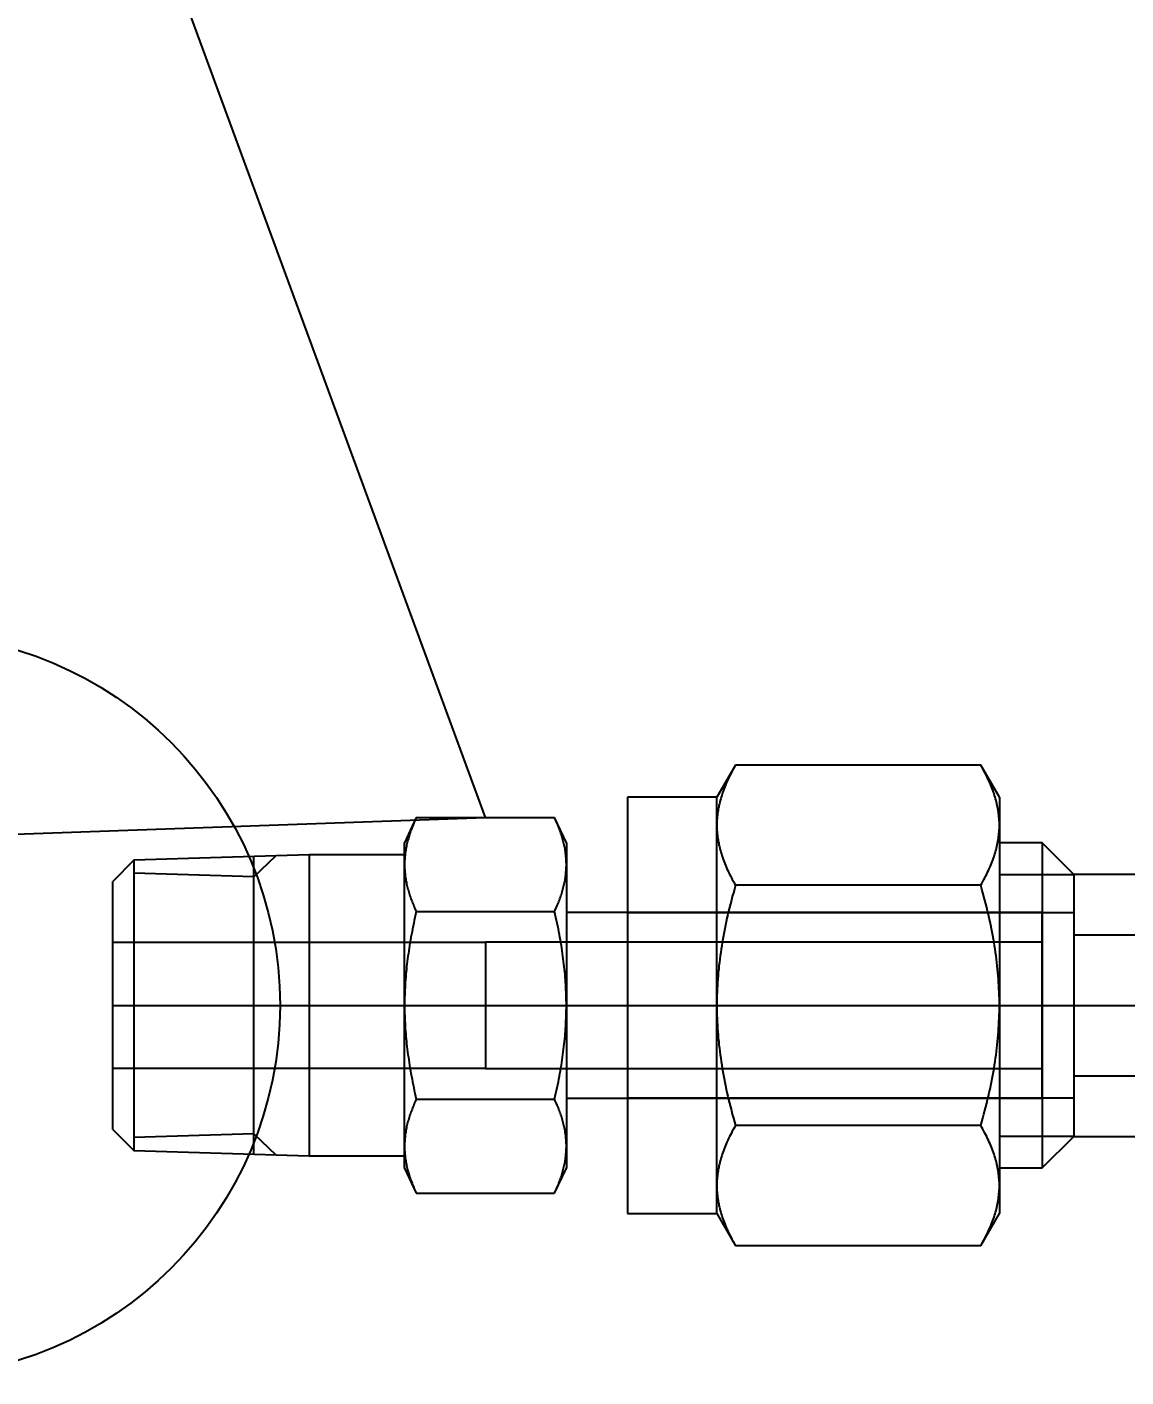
# Model space of a CAD drawing. Header units: inches. Extents: x 5.3 to 31.2, y 3.7 to 34.9.
# Drawn here: x 18.693 to 20.172, y 11.913 to 13.729 of the extents above; entities that cross this region are included whole.
import ezdxf
from ezdxf import colors
from ezdxf.entities.mleader import LeaderData, LeaderLine
from ezdxf.math import Vec2, Vec3

# ---------------------------------------------------------------- set-up
doc = ezdxf.new("R2010")
doc.units = ezdxf.units.IN
doc.header["$MEASUREMENT"] = 0
doc.linetypes.add('CENTER2', pattern=[28.575, 19.05, -3.175, 3.175, -3.175])
doc.linetypes.add('HIDDEN2', pattern=[4.7625, 3.175, -1.5875])
for name, color, linetype in [('NOTES', 1, 'Continuous'), ('Solenoids', 50, 'Continuous'), ('TRDETAIL2', 7, 'Continuous'), ('TRDETAIL3', 7, 'Continuous'), ('TRMODEL1', 7, 'Continuous'), ('TRMODEL3', 7, 'Continuous')]:
    doc.layers.add(name, color=color, linetype=linetype)

# ---------------------------------------------------------------- blocks, each defined once
blk = doc.blocks.new('SS-400-4')
at = {"layer": 'TRDETAIL2', "color": 6, "linetype": 'HIDDEN2'}
for p, q in [((-2.6891, 1.1494), (-2.0891, 1.1494)), ((-2.0891, 1.1494), (-2.0891, 0.8994)), ((-2.0891, 1.1194), (-1.7241, 1.1194)), ((-1.7241, 0.9294), (-2.0891, 0.9294)), ((-2.0891, 0.8994), (-2.6891, 0.8994))]:
    blk.add_line(p, q, dxfattribs=at)
at = {"layer": 'TRDETAIL3', "color": 4, "linetype": 'CENTER2'}
blk.add_line((-2.6891, 1.0244), (-0.5691, 1.0244), dxfattribs=at)
at = {"layer": 'TRMODEL1', "color": 7, "linetype": 'Continuous'}
for p, q in [((-2.5441, 1.3477), (-2.5691, 1.3044)), ((-2.5455, 1.3452), (-2.5469, 1.3427)), ((-2.5441, 1.3477), (-2.5455, 1.3452)), ((-2.2141, 1.3477), (-2.5441, 1.3477)), ((-2.2126, 1.3452), (-2.2141, 1.3477)), ((-2.1891, 1.3044), (-2.2141, 1.3477)), ((-2.2112, 1.3427), (-2.2126, 1.3452)), ((-2.5544, 1.3279), (-2.5555, 1.3255)), ((-2.5533, 1.3303), (-2.5544, 1.3279)), ((-2.5521, 1.3328), (-2.5533, 1.3303)), ((-2.5509, 1.3352), (-2.5521, 1.3328)), ((-2.5496, 1.3377), (-2.5509, 1.3352)), ((-2.5483, 1.3401), (-2.5496, 1.3377)), ((-2.5469, 1.3427), (-2.5483, 1.3401)), ((-2.2098, 1.3401), (-2.2112, 1.3427)), ((-2.2085, 1.3377), (-2.2098, 1.3401)), ((-2.2073, 1.3352), (-2.2085, 1.3377)), ((-2.2061, 1.3328), (-2.2073, 1.3352)), ((-2.2049, 1.3303), (-2.2061, 1.3328)), ((-2.2038, 1.3279), (-2.2049, 1.3303)), ((-2.2027, 1.3255), (-2.2038, 1.3279)), ((-2.5618, 1.3093), (-2.5626, 1.307)), ((-2.561, 1.3115), (-2.5618, 1.3093)), ((-2.5602, 1.3138), (-2.561, 1.3115)), ((-2.5594, 1.3162), (-2.5602, 1.3138)), ((-2.5584, 1.3185), (-2.5594, 1.3162)), ((-2.5575, 1.3208), (-2.5584, 1.3185)), ((-2.5565, 1.3232), (-2.5575, 1.3208)), ((-2.5555, 1.3255), (-2.5565, 1.3232)), ((-2.2016, 1.3232), (-2.2027, 1.3255)), ((-2.2006, 1.3208), (-2.2016, 1.3232)), ((-2.1997, 1.3185), (-2.2006, 1.3208)), ((-2.1988, 1.3162), (-2.1997, 1.3185)), ((-2.1979, 1.3138), (-2.1988, 1.3162)), ((-2.1971, 1.3115), (-2.1979, 1.3138)), ((-2.1963, 1.3093), (-2.1971, 1.3115)), ((-2.1956, 1.307), (-2.1963, 1.3093)), ((-2.6891, 1.3044), (-2.6891, 0.7444)), ((-2.5691, 1.3044), (-2.6891, 1.3044)), ((-2.5691, 1.2669), (-2.5691, 1.3044)), ((-2.5666, 1.2913), (-2.5671, 1.2891)), ((-2.5662, 1.2935), (-2.5666, 1.2913)), ((-2.5657, 1.2957), (-2.5662, 1.2935)), ((-2.5651, 1.298), (-2.5657, 1.2957)), ((-2.5646, 1.3002), (-2.5651, 1.298)), ((-2.5639, 1.3025), (-2.5646, 1.3002)), ((-2.5633, 1.3047), (-2.5639, 1.3025)), ((-2.5626, 1.307), (-2.5633, 1.3047)), ((-2.1949, 1.3047), (-2.1956, 1.307)), ((-2.1942, 1.3025), (-2.1949, 1.3047)), ((-2.1936, 1.3002), (-2.1942, 1.3025)), ((-2.193, 1.298), (-2.1936, 1.3002)), ((-2.1925, 1.2957), (-2.193, 1.298)), ((-2.192, 1.2935), (-2.1925, 1.2957)), ((-2.1915, 1.2913), (-2.192, 1.2935)), ((-2.1911, 1.2891), (-2.1915, 1.2913)), ((-2.1891, 1.3044), (-2.1891, 1.2669)), ((-2.5689, 1.2736), (-2.569, 1.2714)), ((-2.5687, 1.2758), (-2.5689, 1.2736)), ((-2.5686, 1.278), (-2.5687, 1.2758)), ((-2.5683, 1.2802), (-2.5686, 1.278)), ((-2.5681, 1.2824), (-2.5683, 1.2802)), ((-2.5678, 1.2846), (-2.5681, 1.2824)), ((-2.5674, 1.2868), (-2.5678, 1.2846)), ((-2.5671, 1.2891), (-2.5674, 1.2868)), ((-2.1907, 1.2868), (-2.1911, 1.2891)), ((-2.1904, 1.2846), (-2.1907, 1.2868)), ((-2.1901, 1.2824), (-2.1904, 1.2846)), ((-2.1898, 1.2802), (-2.1901, 1.2824)), ((-2.1896, 1.278), (-2.1898, 1.2802)), ((-2.1894, 1.2758), (-2.1896, 1.278)), ((-2.1892, 1.2736), (-2.1894, 1.2758)), ((-2.1891, 1.2714), (-2.1892, 1.2736)), ((-2.569, 1.2691), (-2.5691, 1.2669)), ((-2.5691, 1.2669), (-2.569, 1.2647)), ((-2.5691, 1.0244), (-2.5691, 1.2669)), ((-2.569, 1.2714), (-2.569, 1.2691)), ((-2.569, 1.2647), (-2.569, 1.2625)), ((-2.569, 1.2625), (-2.5689, 1.2603)), ((-2.5689, 1.2603), (-2.5687, 1.258)), ((-2.5687, 1.258), (-2.5686, 1.2558)), ((-2.5686, 1.2558), (-2.5683, 1.2536)), ((-2.5683, 1.2536), (-2.5681, 1.2514)), ((-2.1901, 1.2514), (-2.1898, 1.2536)), ((-2.1898, 1.2536), (-2.1896, 1.2558)), ((-2.1896, 1.2558), (-2.1894, 1.258)), ((-2.1894, 1.258), (-2.1892, 1.2603)), ((-2.1892, 1.2603), (-2.1891, 1.2625)), ((-2.1891, 1.2691), (-2.1891, 1.2714)), ((-2.1891, 1.2669), (-2.1891, 1.2691)), ((-2.1891, 1.2647), (-2.1891, 1.2669)), ((-2.1891, 1.2669), (-2.1891, 1.0244)), ((-2.1891, 1.2625), (-2.1891, 1.2647)), ((-2.5681, 1.2514), (-2.5678, 1.2492)), ((-2.5678, 1.2492), (-2.5674, 1.247)), ((-2.5674, 1.247), (-2.5671, 1.2448)), ((-2.5671, 1.2448), (-2.5666, 1.2425)), ((-2.5666, 1.2425), (-2.5662, 1.2403)), ((-2.5662, 1.2403), (-2.5657, 1.2381)), ((-2.5657, 1.2381), (-2.5651, 1.2359)), ((-2.5651, 1.2359), (-2.5646, 1.2336)), ((-2.1936, 1.2336), (-2.193, 1.2359)), ((-2.193, 1.2359), (-2.1925, 1.2381)), ((-2.1925, 1.2381), (-2.192, 1.2403)), ((-2.192, 1.2403), (-2.1915, 1.2425)), ((-2.1915, 1.2425), (-2.1911, 1.2448)), ((-2.1911, 1.2448), (-2.1907, 1.247)), ((-2.1907, 1.247), (-2.1904, 1.2492)), ((-2.1904, 1.2492), (-2.1901, 1.2514)), ((-2.1316, 1.2432), (-2.1891, 1.2432)), ((-2.1316, 1.2432), (-2.1316, 0.8057)), ((-2.0891, 1.2007), (-2.1316, 1.2432)), ((-2.5646, 1.2336), (-2.5639, 1.2314)), ((-2.5639, 1.2314), (-2.5633, 1.2291)), ((-2.5633, 1.2291), (-2.5626, 1.2268)), ((-2.5626, 1.2268), (-2.5618, 1.2246)), ((-2.5618, 1.2246), (-2.561, 1.2223)), ((-2.561, 1.2223), (-2.5602, 1.22)), ((-2.5602, 1.22), (-2.5594, 1.2177)), ((-2.5594, 1.2177), (-2.5584, 1.2153)), ((-2.1997, 1.2153), (-2.1988, 1.2177)), ((-2.1988, 1.2177), (-2.1979, 1.22)), ((-2.1979, 1.22), (-2.1971, 1.2223)), ((-2.1971, 1.2223), (-2.1963, 1.2246)), ((-2.1963, 1.2246), (-2.1956, 1.2268)), ((-2.1956, 1.2268), (-2.1949, 1.2291)), ((-2.1949, 1.2291), (-2.1942, 1.2314)), ((-2.1942, 1.2314), (-2.1936, 1.2336)), ((-2.5584, 1.2153), (-2.5575, 1.213)), ((-2.5575, 1.213), (-2.5565, 1.2107)), ((-2.5565, 1.2107), (-2.5555, 1.2083)), ((-2.5555, 1.2083), (-2.5544, 1.2059)), ((-2.5544, 1.2059), (-2.5533, 1.2035)), ((-2.5533, 1.2035), (-2.5521, 1.2011)), ((-2.5521, 1.2011), (-2.5509, 1.1986)), ((-2.2073, 1.1986), (-2.2061, 1.2011)), ((-2.2061, 1.2011), (-2.2049, 1.2035)), ((-2.2049, 1.2035), (-2.2038, 1.2059)), ((-2.2038, 1.2059), (-2.2027, 1.2083)), ((-2.2027, 1.2083), (-2.2016, 1.2107)), ((-2.2016, 1.2107), (-2.2006, 1.213)), ((-2.2006, 1.213), (-2.1997, 1.2153)), ((-2.0891, 1.2007), (-2.0891, 0.8482)), ((-1.9891, 1.2007), (-2.0891, 1.2007)), ((-2.0891, 1.2007), (-2.0891, 0.8482)), ((-2.5509, 1.1986), (-2.5496, 1.1962)), ((-2.5496, 1.1962), (-2.5483, 1.1937)), ((-2.5483, 1.1937), (-2.5469, 1.1912)), ((-2.5469, 1.1912), (-2.5455, 1.1886)), ((-2.5455, 1.181), (-2.5469, 1.1759)), ((-2.5455, 1.1886), (-2.5441, 1.1861)), ((-2.5441, 1.1861), (-2.5455, 1.181)), ((-2.2141, 1.1861), (-2.5441, 1.1861)), ((-2.2141, 1.1861), (-2.2126, 1.1886)), ((-2.2126, 1.181), (-2.2141, 1.1861)), ((-2.2126, 1.1886), (-2.2112, 1.1912)), ((-2.2112, 1.1759), (-2.2126, 1.181)), ((-2.2112, 1.1912), (-2.2098, 1.1937)), ((-2.2098, 1.1937), (-2.2085, 1.1962)), ((-2.2085, 1.1962), (-2.2073, 1.1986)), ((-2.5496, 1.1659), (-2.5509, 1.161)), ((-2.5483, 1.1709), (-2.5496, 1.1659)), ((-2.5469, 1.1759), (-2.5483, 1.1709)), ((-2.2098, 1.1709), (-2.2112, 1.1759)), ((-2.2085, 1.1659), (-2.2098, 1.1709)), ((-2.2073, 1.161), (-2.2085, 1.1659)), ((-2.5544, 1.1465), (-2.5555, 1.1417)), ((-2.5533, 1.1513), (-2.5544, 1.1465)), ((-2.5521, 1.1561), (-2.5533, 1.1513)), ((-2.5509, 1.161), (-2.5521, 1.1561)), ((-2.2061, 1.1561), (-2.2073, 1.161)), ((-2.2049, 1.1513), (-2.2061, 1.1561)), ((-2.2038, 1.1465), (-2.2049, 1.1513)), ((-2.2027, 1.1417), (-2.2038, 1.1465)), ((-2.5584, 1.1276), (-2.5594, 1.1229)), ((-2.5575, 1.1322), (-2.5584, 1.1276)), ((-2.5565, 1.1369), (-2.5575, 1.1322)), ((-2.5555, 1.1417), (-2.5565, 1.1369)), ((-2.2016, 1.1369), (-2.2027, 1.1417)), ((-2.2006, 1.1322), (-2.2016, 1.1369)), ((-2.1997, 1.1276), (-2.2006, 1.1322)), ((-2.1988, 1.1229), (-2.1997, 1.1276)), ((-2.5618, 1.1091), (-2.5626, 1.1046)), ((-2.561, 1.1137), (-2.5618, 1.1091)), ((-2.5602, 1.1183), (-2.561, 1.1137)), ((-2.5594, 1.1229), (-2.5602, 1.1183)), ((-2.1979, 1.1183), (-2.1988, 1.1229)), ((-2.1971, 1.1137), (-2.1979, 1.1183)), ((-2.1963, 1.1091), (-2.1971, 1.1137)), ((-2.1956, 1.1046), (-2.1963, 1.1091)), ((-2.5646, 1.091), (-2.5651, 1.0865)), ((-2.5639, 1.0955), (-2.5646, 1.091)), ((-2.5633, 1.1), (-2.5639, 1.0955)), ((-2.5626, 1.1046), (-2.5633, 1.1)), ((-2.1949, 1.1), (-2.1956, 1.1046)), ((-2.1942, 1.0955), (-2.1949, 1.1)), ((-2.1936, 1.091), (-2.1942, 1.0955)), ((-2.193, 1.0865), (-2.1936, 1.091)), ((-2.5666, 1.0732), (-2.5671, 1.0687)), ((-2.5662, 1.0776), (-2.5666, 1.0732)), ((-2.5657, 1.0821), (-2.5662, 1.0776)), ((-2.5651, 1.0865), (-2.5657, 1.0821)), ((-2.1925, 1.0821), (-2.193, 1.0865)), ((-2.192, 1.0776), (-2.1925, 1.0821)), ((-2.1915, 1.0732), (-2.192, 1.0776)), ((-2.1911, 1.0687), (-2.1915, 1.0732)), ((-2.5681, 1.0554), (-2.5683, 1.051)), ((-2.5678, 1.0599), (-2.5681, 1.0554)), ((-2.5674, 1.0643), (-2.5678, 1.0599)), ((-2.5671, 1.0687), (-2.5674, 1.0643)), ((-2.1907, 1.0643), (-2.1911, 1.0687)), ((-2.1904, 1.0599), (-2.1907, 1.0643)), ((-2.1901, 1.0554), (-2.1904, 1.0599)), ((-2.1898, 1.051), (-2.1901, 1.0554)), ((-2.5689, 1.0377), (-2.569, 1.0333)), ((-2.5687, 1.0422), (-2.5689, 1.0377)), ((-2.5686, 1.0466), (-2.5687, 1.0422)), ((-2.5683, 1.051), (-2.5686, 1.0466)), ((-2.1896, 1.0466), (-2.1898, 1.051)), ((-2.1894, 1.0422), (-2.1896, 1.0466)), ((-2.1892, 1.0377), (-2.1894, 1.0422)), ((-2.1891, 1.0333), (-2.1892, 1.0377)), ((-2.569, 1.0289), (-2.5691, 1.0244)), ((-2.5691, 1.0244), (-2.569, 1.02)), ((-2.5691, 0.7819), (-2.5691, 1.0244)), ((-2.569, 1.0333), (-2.569, 1.0289)), ((-2.569, 1.02), (-2.569, 1.0155)), ((-2.1891, 1.0289), (-2.1891, 1.0333)), ((-2.1891, 1.0244), (-2.1891, 1.0289)), ((-2.1891, 1.0244), (-2.1891, 0.7819)), ((-2.1891, 1.02), (-2.1891, 1.0244)), ((-2.1891, 1.0155), (-2.1891, 1.02)), ((-2.569, 1.0155), (-2.5689, 1.0111)), ((-2.5689, 1.0111), (-2.5687, 1.0067)), ((-2.5687, 1.0067), (-2.5686, 1.0023)), ((-2.5686, 1.0023), (-2.5683, 0.9978)), ((-2.1898, 0.9978), (-2.1896, 1.0023)), ((-2.1896, 1.0023), (-2.1894, 1.0067)), ((-2.1894, 1.0067), (-2.1892, 1.0111)), ((-2.1892, 1.0111), (-2.1891, 1.0155)), ((-2.5683, 0.9978), (-2.5681, 0.9934)), ((-2.5681, 0.9934), (-2.5678, 0.989)), ((-2.5678, 0.989), (-2.5674, 0.9846)), ((-2.5674, 0.9846), (-2.5671, 0.9801)), ((-2.1911, 0.9801), (-2.1907, 0.9846)), ((-2.1907, 0.9846), (-2.1904, 0.989)), ((-2.1904, 0.989), (-2.1901, 0.9934)), ((-2.1901, 0.9934), (-2.1898, 0.9978)), ((-2.5671, 0.9801), (-2.5666, 0.9757)), ((-2.5666, 0.9757), (-2.5662, 0.9712)), ((-2.5662, 0.9712), (-2.5657, 0.9668)), ((-2.5657, 0.9668), (-2.5651, 0.9623)), ((-2.193, 0.9623), (-2.1925, 0.9668)), ((-2.1925, 0.9668), (-2.192, 0.9712)), ((-2.192, 0.9712), (-2.1915, 0.9757)), ((-2.1915, 0.9757), (-2.1911, 0.9801)), ((-2.5651, 0.9623), (-2.5646, 0.9578)), ((-2.5646, 0.9578), (-2.5639, 0.9533)), ((-2.5639, 0.9533), (-2.5633, 0.9488)), ((-2.5633, 0.9488), (-2.5626, 0.9443)), ((-2.1956, 0.9443), (-2.1949, 0.9488)), ((-2.1949, 0.9488), (-2.1942, 0.9533)), ((-2.1942, 0.9533), (-2.1936, 0.9578)), ((-2.1936, 0.9578), (-2.193, 0.9623)), ((-2.5626, 0.9443), (-2.5618, 0.9397)), ((-2.5618, 0.9397), (-2.561, 0.9352)), ((-2.561, 0.9352), (-2.5602, 0.9306)), ((-2.5602, 0.9306), (-2.5594, 0.9259)), ((-2.1988, 0.9259), (-2.1979, 0.9306)), ((-2.1979, 0.9306), (-2.1971, 0.9352)), ((-2.1971, 0.9352), (-2.1963, 0.9397)), ((-2.1963, 0.9397), (-2.1956, 0.9443)), ((-2.5594, 0.9259), (-2.5584, 0.9213)), ((-2.5584, 0.9213), (-2.5575, 0.9166)), ((-2.5575, 0.9166), (-2.5565, 0.9119)), ((-2.5565, 0.9119), (-2.5555, 0.9072)), ((-2.2027, 0.9072), (-2.2016, 0.9119)), ((-2.2016, 0.9119), (-2.2006, 0.9166)), ((-2.2006, 0.9166), (-2.1997, 0.9213)), ((-2.1997, 0.9213), (-2.1988, 0.9259)), ((-2.5555, 0.9072), (-2.5544, 0.9024)), ((-2.5544, 0.9024), (-2.5533, 0.8976)), ((-2.5533, 0.8976), (-2.5521, 0.8927)), ((-2.5521, 0.8927), (-2.5509, 0.8879)), ((-2.2073, 0.8879), (-2.2061, 0.8927)), ((-2.2061, 0.8927), (-2.2049, 0.8976)), ((-2.2049, 0.8976), (-2.2038, 0.9024)), ((-2.2038, 0.9024), (-2.2027, 0.9072)), ((-2.5509, 0.8879), (-2.5496, 0.8829)), ((-2.5496, 0.8829), (-2.5483, 0.878)), ((-2.5483, 0.878), (-2.5469, 0.8729)), ((-2.5469, 0.8729), (-2.5455, 0.8679)), ((-2.2126, 0.8679), (-2.2112, 0.8729)), ((-2.2112, 0.8729), (-2.2098, 0.878)), ((-2.2098, 0.878), (-2.2085, 0.8829)), ((-2.2085, 0.8829), (-2.2073, 0.8879)), ((-2.5483, 0.8552), (-2.5496, 0.8527)), ((-2.5469, 0.8577), (-2.5483, 0.8552)), ((-2.5455, 0.8602), (-2.5469, 0.8577)), ((-2.5455, 0.8679), (-2.5441, 0.8628)), ((-2.5441, 0.8628), (-2.5455, 0.8602)), ((-2.2141, 0.8628), (-2.5441, 0.8628)), ((-2.2141, 0.8628), (-2.2126, 0.8679)), ((-2.2126, 0.8602), (-2.2141, 0.8628)), ((-2.2112, 0.8577), (-2.2126, 0.8602)), ((-2.2098, 0.8552), (-2.2112, 0.8577)), ((-2.2085, 0.8527), (-2.2098, 0.8552)), ((-2.5575, 0.8358), (-2.5584, 0.8335)), ((-2.5565, 0.8382), (-2.5575, 0.8358)), ((-2.5555, 0.8406), (-2.5565, 0.8382)), ((-2.5544, 0.843), (-2.5555, 0.8406)), ((-2.5533, 0.8454), (-2.5544, 0.843)), ((-2.5521, 0.8478), (-2.5533, 0.8454)), ((-2.5509, 0.8502), (-2.5521, 0.8478)), ((-2.5496, 0.8527), (-2.5509, 0.8502)), ((-2.2073, 0.8502), (-2.2085, 0.8527)), ((-2.2061, 0.8478), (-2.2073, 0.8502)), ((-2.2049, 0.8454), (-2.2061, 0.8478)), ((-2.2038, 0.843), (-2.2049, 0.8454)), ((-2.2027, 0.8406), (-2.2038, 0.843)), ((-2.2016, 0.8382), (-2.2027, 0.8406)), ((-2.2006, 0.8358), (-2.2016, 0.8382)), ((-2.1997, 0.8335), (-2.2006, 0.8358)), ((-2.1316, 0.8057), (-2.0891, 0.8482)), ((-2.0891, 0.8482), (-1.9891, 0.8482)), ((-2.5639, 0.8175), (-2.5646, 0.8152)), ((-2.5633, 0.8197), (-2.5639, 0.8175)), ((-2.5626, 0.822), (-2.5633, 0.8197)), ((-2.5618, 0.8243), (-2.5626, 0.822)), ((-2.561, 0.8266), (-2.5618, 0.8243)), ((-2.5602, 0.8289), (-2.561, 0.8266)), ((-2.5594, 0.8312), (-2.5602, 0.8289)), ((-2.5584, 0.8335), (-2.5594, 0.8312)), ((-2.1988, 0.8312), (-2.1997, 0.8335)), ((-2.1979, 0.8289), (-2.1988, 0.8312)), ((-2.1971, 0.8266), (-2.1979, 0.8289)), ((-2.1963, 0.8243), (-2.1971, 0.8266)), ((-2.1956, 0.822), (-2.1963, 0.8243)), ((-2.1949, 0.8197), (-2.1956, 0.822)), ((-2.1942, 0.8175), (-2.1949, 0.8197)), ((-2.1936, 0.8152), (-2.1942, 0.8175)), ((-2.5678, 0.7997), (-2.5681, 0.7974)), ((-2.5674, 0.8019), (-2.5678, 0.7997)), ((-2.5671, 0.8041), (-2.5674, 0.8019)), ((-2.5666, 0.8063), (-2.5671, 0.8041)), ((-2.5662, 0.8085), (-2.5666, 0.8063)), ((-2.5657, 0.8108), (-2.5662, 0.8085)), ((-2.5651, 0.813), (-2.5657, 0.8108)), ((-2.5646, 0.8152), (-2.5651, 0.813)), ((-2.193, 0.813), (-2.1936, 0.8152)), ((-2.1925, 0.8108), (-2.193, 0.813)), ((-2.192, 0.8085), (-2.1925, 0.8108)), ((-2.1915, 0.8063), (-2.192, 0.8085)), ((-2.1911, 0.8041), (-2.1915, 0.8063)), ((-2.1907, 0.8019), (-2.1911, 0.8041)), ((-2.1904, 0.7997), (-2.1907, 0.8019)), ((-2.1901, 0.7974), (-2.1904, 0.7997)), ((-2.1891, 0.8057), (-2.1316, 0.8057)), ((-2.569, 0.7842), (-2.5691, 0.7819)), ((-2.5691, 0.7819), (-2.569, 0.7797)), ((-2.5691, 0.7444), (-2.5691, 0.7819)), ((-2.5689, 0.7886), (-2.569, 0.7864)), ((-2.569, 0.7864), (-2.569, 0.7842)), ((-2.5687, 0.7908), (-2.5689, 0.7886)), ((-2.5686, 0.793), (-2.5687, 0.7908)), ((-2.5683, 0.7952), (-2.5686, 0.793)), ((-2.5681, 0.7974), (-2.5683, 0.7952)), ((-2.1898, 0.7952), (-2.1901, 0.7974)), ((-2.1896, 0.793), (-2.1898, 0.7952)), ((-2.1894, 0.7908), (-2.1896, 0.793)), ((-2.1892, 0.7886), (-2.1894, 0.7908)), ((-2.1891, 0.7864), (-2.1892, 0.7886)), ((-2.1891, 0.7842), (-2.1891, 0.7864)), ((-2.1891, 0.7819), (-2.1891, 0.7842)), ((-2.1891, 0.7797), (-2.1891, 0.7819)), ((-2.1891, 0.7819), (-2.1891, 0.7444)), ((-2.569, 0.7797), (-2.569, 0.7775)), ((-2.569, 0.7775), (-2.5689, 0.7753)), ((-2.5689, 0.7753), (-2.5687, 0.7731)), ((-2.5687, 0.7731), (-2.5686, 0.7709)), ((-2.5686, 0.7709), (-2.5683, 0.7686)), ((-2.5683, 0.7686), (-2.5681, 0.7664)), ((-2.5681, 0.7664), (-2.5678, 0.7642)), ((-2.5678, 0.7642), (-2.5674, 0.762)), ((-2.1907, 0.762), (-2.1904, 0.7642)), ((-2.1904, 0.7642), (-2.1901, 0.7664)), ((-2.1901, 0.7664), (-2.1898, 0.7686)), ((-2.1898, 0.7686), (-2.1896, 0.7709)), ((-2.1896, 0.7709), (-2.1894, 0.7731)), ((-2.1894, 0.7731), (-2.1892, 0.7753)), ((-2.1892, 0.7753), (-2.1891, 0.7775)), ((-2.1891, 0.7775), (-2.1891, 0.7797)), ((-2.5674, 0.762), (-2.5671, 0.7598)), ((-2.5671, 0.7598), (-2.5666, 0.7576)), ((-2.5666, 0.7576), (-2.5662, 0.7553)), ((-2.5662, 0.7553), (-2.5657, 0.7531)), ((-2.5657, 0.7531), (-2.5651, 0.7509)), ((-2.5651, 0.7509), (-2.5646, 0.7486)), ((-2.5646, 0.7486), (-2.5639, 0.7464)), ((-2.5639, 0.7464), (-2.5633, 0.7441)), ((-2.1949, 0.7441), (-2.1942, 0.7464)), ((-2.1942, 0.7464), (-2.1936, 0.7486)), ((-2.1936, 0.7486), (-2.193, 0.7509)), ((-2.193, 0.7509), (-2.1925, 0.7531)), ((-2.1925, 0.7531), (-2.192, 0.7553)), ((-2.192, 0.7553), (-2.1915, 0.7576)), ((-2.1915, 0.7576), (-2.1911, 0.7598)), ((-2.1911, 0.7598), (-2.1907, 0.762)), ((-2.6891, 0.7444), (-2.5691, 0.7444)), ((-2.5691, 0.7444), (-2.5441, 0.7011)), ((-2.5633, 0.7441), (-2.5626, 0.7419)), ((-2.5626, 0.7419), (-2.5618, 0.7396)), ((-2.5618, 0.7396), (-2.561, 0.7373)), ((-2.561, 0.7373), (-2.5602, 0.735)), ((-2.5602, 0.735), (-2.5594, 0.7327)), ((-2.5594, 0.7327), (-2.5584, 0.7304)), ((-2.5584, 0.7304), (-2.5575, 0.728)), ((-2.5575, 0.728), (-2.5565, 0.7257)), ((-2.2141, 0.7011), (-2.1891, 0.7444)), ((-2.2016, 0.7257), (-2.2006, 0.728)), ((-2.2006, 0.728), (-2.1997, 0.7304)), ((-2.1997, 0.7304), (-2.1988, 0.7327)), ((-2.1988, 0.7327), (-2.1979, 0.735)), ((-2.1979, 0.735), (-2.1971, 0.7373)), ((-2.1971, 0.7373), (-2.1963, 0.7396)), ((-2.1963, 0.7396), (-2.1956, 0.7419)), ((-2.1956, 0.7419), (-2.1949, 0.7441)), ((-2.5565, 0.7257), (-2.5555, 0.7233)), ((-2.5555, 0.7233), (-2.5544, 0.7209)), ((-2.5544, 0.7209), (-2.5533, 0.7185)), ((-2.5533, 0.7185), (-2.5521, 0.7161)), ((-2.5521, 0.7161), (-2.5509, 0.7137)), ((-2.5509, 0.7137), (-2.5496, 0.7112)), ((-2.5496, 0.7112), (-2.5483, 0.7087)), ((-2.5483, 0.7087), (-2.5469, 0.7062)), ((-2.2112, 0.7062), (-2.2098, 0.7087)), ((-2.2098, 0.7087), (-2.2085, 0.7112)), ((-2.2085, 0.7112), (-2.2073, 0.7137)), ((-2.2073, 0.7137), (-2.2061, 0.7161)), ((-2.2061, 0.7161), (-2.2049, 0.7185)), ((-2.2049, 0.7185), (-2.2038, 0.7209)), ((-2.2038, 0.7209), (-2.2027, 0.7233)), ((-2.2027, 0.7233), (-2.2016, 0.7257)), ((-2.5469, 0.7062), (-2.5455, 0.7037)), ((-2.5455, 0.7037), (-2.5441, 0.7011)), ((-2.2141, 0.7011), (-2.5441, 0.7011)), ((-2.2141, 0.7011), (-2.2126, 0.7037)), ((-2.2126, 0.7037), (-2.2112, 0.7062))]:
    blk.add_line(p, q, dxfattribs=at)
at = {"layer": 'TRMODEL3', "color": 1, "linetype": 'Continuous'}
for p, q in [((-2.1891, 1.2007), (-2.0891, 1.2007)), ((-2.0891, 0.8482), (-2.1891, 0.8482))]:
    blk.add_line(p, q, dxfattribs=at)
blk = doc.blocks.new('SS-4-TA-1-2')
at = {"layer": 'TRDETAIL2', "color": 6, "linetype": 'HIDDEN2'}
for p, q in [((-0.5012, 0.085), (0, 0.085)), ((0.7488, 0.085), (0, 0.085)), ((0, 0.085), (0, -0.085)), ((0, -0.085), (-0.5012, -0.085)), ((0, -0.085), (0.7488, -0.085))]:
    blk.add_line(p, q, dxfattribs=at)
at = {"layer": 'TRDETAIL3', "color": 4, "linetype": 'CENTER2'}
blk.add_line((-0.5012, 0), (0.7488, 0), dxfattribs=at)
at = {"layer": 'TRMODEL1', "color": 7, "linetype": 'Continuous'}
for p, q in [((-0.093, 0.2526), (-0.1088, 0.2188)), ((-0.0995, 0.2371), (-0.1002, 0.2352)), ((-0.0988, 0.239), (-0.0995, 0.2371)), ((-0.0981, 0.2409), (-0.0988, 0.239)), ((-0.0973, 0.2428), (-0.0981, 0.2409)), ((-0.0965, 0.2447), (-0.0973, 0.2428)), ((-0.0957, 0.2467), (-0.0965, 0.2447)), ((-0.0948, 0.2486), (-0.0957, 0.2467)), ((-0.0939, 0.2506), (-0.0948, 0.2486)), ((-0.093, 0.2526), (-0.0939, 0.2506)), ((-0.093, 0.2526), (0.093, 0.2526)), ((0.0939, 0.2506), (0.093, 0.2526)), ((0.1088, 0.2188), (0.093, 0.2526)), ((0.0948, 0.2486), (0.0939, 0.2506)), ((0.0957, 0.2467), (0.0948, 0.2486)), ((0.0965, 0.2447), (0.0957, 0.2467)), ((0.0973, 0.2428), (0.0965, 0.2447)), ((0.0981, 0.2409), (0.0973, 0.2428)), ((0.0988, 0.239), (0.0981, 0.2409)), ((0.0995, 0.2371), (0.0988, 0.239)), ((0.1002, 0.2352), (0.0995, 0.2371)), ((-0.1088, 0.1894), (-0.1088, 0.2188)), ((-0.1051, 0.219), (-0.1056, 0.2172)), ((-0.1047, 0.2207), (-0.1051, 0.219)), ((-0.1042, 0.2225), (-0.1047, 0.2207)), ((-0.1037, 0.2243), (-0.1042, 0.2225)), ((-0.1032, 0.2261), (-0.1037, 0.2243)), ((-0.1027, 0.2279), (-0.1032, 0.2261)), ((-0.1021, 0.2297), (-0.1027, 0.2279)), ((-0.1015, 0.2316), (-0.1021, 0.2297)), ((-0.1009, 0.2334), (-0.1015, 0.2316)), ((-0.1002, 0.2352), (-0.1009, 0.2334)), ((0.1009, 0.2334), (0.1002, 0.2352)), ((0.1015, 0.2316), (0.1009, 0.2334)), ((0.1021, 0.2297), (0.1015, 0.2316)), ((0.1027, 0.2279), (0.1021, 0.2297)), ((0.1032, 0.2261), (0.1027, 0.2279)), ((0.1037, 0.2243), (0.1032, 0.2261)), ((0.1042, 0.2225), (0.1037, 0.2243)), ((0.1047, 0.2207), (0.1042, 0.2225)), ((0.1051, 0.219), (0.1047, 0.2207)), ((0.1056, 0.2172), (0.1051, 0.219)), ((0.1088, 0.2188), (0.1088, 0.1894)), ((-0.2373, 0.2025), (-0.473, 0.1952)), ((-0.3114, -0.2002), (-0.3114, 0.2002)), ((-0.2373, 0.2025), (-0.2373, -0.2025)), ((-0.1088, 0.2025), (-0.2373, 0.2025)), ((-0.1083, 0.1998), (-0.1085, 0.1981)), ((-0.1082, 0.2016), (-0.1083, 0.1998)), ((-0.108, 0.2033), (-0.1082, 0.2016)), ((-0.1078, 0.205), (-0.108, 0.2033)), ((-0.1075, 0.2067), (-0.1078, 0.205)), ((-0.1073, 0.2085), (-0.1075, 0.2067)), ((-0.107, 0.2102), (-0.1073, 0.2085)), ((-0.1067, 0.212), (-0.107, 0.2102)), ((-0.1063, 0.2137), (-0.1067, 0.212)), ((-0.106, 0.2155), (-0.1063, 0.2137)), ((-0.1056, 0.2172), (-0.106, 0.2155)), ((0.106, 0.2155), (0.1056, 0.2172)), ((0.1063, 0.2137), (0.106, 0.2155)), ((0.1067, 0.212), (0.1063, 0.2137)), ((0.107, 0.2102), (0.1067, 0.212)), ((0.1073, 0.2085), (0.107, 0.2102)), ((0.1075, 0.2067), (0.1073, 0.2085)), ((0.1078, 0.205), (0.1075, 0.2067)), ((0.108, 0.2033), (0.1078, 0.205)), ((0.1082, 0.2016), (0.108, 0.2033)), ((0.1083, 0.1998), (0.1082, 0.2016)), ((0.1085, 0.1981), (0.1083, 0.1998)), ((-0.473, 0.1952), (-0.5012, 0.1669)), ((-0.473, 0.1952), (-0.473, -0.1952)), ((-0.1087, 0.1929), (-0.1088, 0.1912)), ((-0.1088, 0.1912), (-0.1088, 0.1894)), ((-0.1088, 0.1894), (-0.1088, 0.1877)), ((-0.1088, 0), (-0.1088, 0.1894)), ((-0.1088, 0.1877), (-0.1087, 0.186)), ((-0.1086, 0.1964), (-0.1087, 0.1946)), ((-0.1087, 0.1946), (-0.1087, 0.1929)), ((-0.1087, 0.186), (-0.1087, 0.1842)), ((-0.1087, 0.1842), (-0.1086, 0.1825)), ((-0.1085, 0.1981), (-0.1086, 0.1964)), ((-0.1086, 0.1825), (-0.1085, 0.1808)), ((0.1086, 0.1964), (0.1085, 0.1981)), ((0.1085, 0.1808), (0.1086, 0.1825)), ((0.1087, 0.1946), (0.1086, 0.1964)), ((0.1086, 0.1825), (0.1087, 0.1842)), ((0.1087, 0.1929), (0.1087, 0.1946)), ((0.1088, 0.1912), (0.1087, 0.1929)), ((0.1087, 0.186), (0.1088, 0.1877)), ((0.1087, 0.1842), (0.1087, 0.186)), ((0.1088, 0.1894), (0.1088, 0.1912)), ((0.1088, 0.1894), (0.1088, 0)), ((0.1088, 0.1877), (0.1088, 0.1894)), ((-0.5012, -0.1669), (-0.5012, 0.1669)), ((-0.1085, 0.1808), (-0.1083, 0.1791)), ((-0.1083, 0.1791), (-0.1082, 0.1773)), ((-0.1082, 0.1773), (-0.108, 0.1756)), ((-0.108, 0.1756), (-0.1078, 0.1739)), ((-0.1078, 0.1739), (-0.1075, 0.1721)), ((-0.1075, 0.1721), (-0.1073, 0.1704)), ((-0.1073, 0.1704), (-0.107, 0.1687)), ((-0.107, 0.1687), (-0.1067, 0.1669)), ((-0.1067, 0.1669), (-0.1063, 0.1652)), ((-0.1063, 0.1652), (-0.106, 0.1634)), ((0.106, 0.1634), (0.1063, 0.1652)), ((0.1063, 0.1652), (0.1067, 0.1669)), ((0.1067, 0.1669), (0.107, 0.1687)), ((0.107, 0.1687), (0.1073, 0.1704)), ((0.1073, 0.1704), (0.1075, 0.1721)), ((0.1075, 0.1721), (0.1078, 0.1739)), ((0.1078, 0.1739), (0.108, 0.1756)), ((0.108, 0.1756), (0.1082, 0.1773)), ((0.1082, 0.1773), (0.1083, 0.1791)), ((0.1083, 0.1791), (0.1085, 0.1808)), ((-0.106, 0.1634), (-0.1056, 0.1617)), ((-0.1056, 0.1617), (-0.1051, 0.1599)), ((-0.1051, 0.1599), (-0.1047, 0.1581)), ((-0.1047, 0.1581), (-0.1042, 0.1564)), ((-0.1042, 0.1564), (-0.1037, 0.1546)), ((-0.1037, 0.1546), (-0.1032, 0.1528)), ((-0.1032, 0.1528), (-0.1027, 0.151)), ((-0.1027, 0.151), (-0.1021, 0.1492)), ((-0.1021, 0.1492), (-0.1015, 0.1473)), ((-0.1015, 0.1473), (-0.1009, 0.1455)), ((-0.1009, 0.1455), (-0.1002, 0.1436)), ((0.1002, 0.1436), (0.1009, 0.1455)), ((0.1009, 0.1455), (0.1015, 0.1473)), ((0.1015, 0.1473), (0.1021, 0.1492)), ((0.1021, 0.1492), (0.1027, 0.151)), ((0.1027, 0.151), (0.1032, 0.1528)), ((0.1032, 0.1528), (0.1037, 0.1546)), ((0.1037, 0.1546), (0.1042, 0.1564)), ((0.1042, 0.1564), (0.1047, 0.1581)), ((0.1047, 0.1581), (0.1051, 0.1599)), ((0.1051, 0.1599), (0.1056, 0.1617)), ((0.1056, 0.1617), (0.106, 0.1634)), ((-0.1002, 0.1436), (-0.0995, 0.1418)), ((-0.0995, 0.1418), (-0.0988, 0.1399)), ((-0.0988, 0.1399), (-0.0981, 0.138)), ((-0.0981, 0.138), (-0.0973, 0.1361)), ((-0.0973, 0.1361), (-0.0965, 0.1342)), ((-0.0965, 0.1342), (-0.0957, 0.1322)), ((-0.0957, 0.1322), (-0.0948, 0.1303)), ((-0.0948, 0.1303), (-0.0939, 0.1283)), ((-0.0939, 0.1283), (-0.093, 0.1263)), ((0.093, 0.1263), (0.0939, 0.1283)), ((0.0939, 0.1283), (0.0948, 0.1303)), ((0.0948, 0.1303), (0.0957, 0.1322)), ((0.0957, 0.1322), (0.0965, 0.1342)), ((0.0965, 0.1342), (0.0973, 0.1361)), ((0.0973, 0.1361), (0.0981, 0.138)), ((0.0981, 0.138), (0.0988, 0.1399)), ((0.0988, 0.1399), (0.0995, 0.1418)), ((0.0995, 0.1418), (0.1002, 0.1436)), ((-0.0965, 0.1105), (-0.0973, 0.1067)), ((-0.0957, 0.1144), (-0.0965, 0.1105)), ((-0.0948, 0.1183), (-0.0957, 0.1144)), ((-0.0939, 0.1223), (-0.0948, 0.1183)), ((-0.093, 0.1263), (-0.0939, 0.1223)), ((-0.093, 0.1263), (0.093, 0.1263)), ((0.0939, 0.1223), (0.093, 0.1263)), ((0.0948, 0.1183), (0.0939, 0.1223)), ((0.0957, 0.1144), (0.0948, 0.1183)), ((0.0965, 0.1105), (0.0957, 0.1144)), ((0.0973, 0.1067), (0.0965, 0.1105)), ((0.7488, 0.125), (0.1088, 0.125)), ((0.7488, -0.125), (0.7488, 0.125)), ((-0.1002, 0.0916), (-0.1009, 0.0879)), ((-0.0995, 0.0953), (-0.1002, 0.0916)), ((-0.0988, 0.0991), (-0.0995, 0.0953)), ((-0.0981, 0.1029), (-0.0988, 0.0991)), ((-0.0973, 0.1067), (-0.0981, 0.1029)), ((0.0981, 0.1029), (0.0973, 0.1067)), ((0.0988, 0.0991), (0.0981, 0.1029)), ((0.0995, 0.0953), (0.0988, 0.0991)), ((0.1002, 0.0916), (0.0995, 0.0953)), ((0.1009, 0.0879), (0.1002, 0.0916)), ((-0.1032, 0.0733), (-0.1037, 0.0697)), ((-0.1027, 0.0769), (-0.1032, 0.0733)), ((-0.1021, 0.0806), (-0.1027, 0.0769)), ((-0.1015, 0.0842), (-0.1021, 0.0806)), ((-0.1009, 0.0879), (-0.1015, 0.0842)), ((0.1015, 0.0842), (0.1009, 0.0879)), ((0.1021, 0.0806), (0.1015, 0.0842)), ((0.1027, 0.0769), (0.1021, 0.0806)), ((0.1032, 0.0733), (0.1027, 0.0769)), ((0.1037, 0.0697), (0.1032, 0.0733)), ((-0.1056, 0.0555), (-0.106, 0.052)), ((-0.1051, 0.0591), (-0.1056, 0.0555)), ((-0.1047, 0.0626), (-0.1051, 0.0591)), ((-0.1042, 0.0662), (-0.1047, 0.0626)), ((-0.1037, 0.0697), (-0.1042, 0.0662)), ((0.1042, 0.0662), (0.1037, 0.0697)), ((0.1047, 0.0626), (0.1042, 0.0662)), ((0.1051, 0.0591), (0.1047, 0.0626)), ((0.1056, 0.0555), (0.1051, 0.0591)), ((0.106, 0.052), (0.1056, 0.0555)), ((-0.1073, 0.0381), (-0.1075, 0.0346)), ((-0.107, 0.0416), (-0.1073, 0.0381)), ((-0.1067, 0.045), (-0.107, 0.0416)), ((-0.1063, 0.0485), (-0.1067, 0.045)), ((-0.106, 0.052), (-0.1063, 0.0485)), ((0.1063, 0.0485), (0.106, 0.052)), ((0.1067, 0.045), (0.1063, 0.0485)), ((0.107, 0.0416), (0.1067, 0.045)), ((0.1073, 0.0381), (0.107, 0.0416)), ((0.1075, 0.0346), (0.1073, 0.0381)), ((-0.1083, 0.0208), (-0.1085, 0.0173)), ((-0.1082, 0.0242), (-0.1083, 0.0208)), ((-0.108, 0.0277), (-0.1082, 0.0242)), ((-0.1078, 0.0311), (-0.108, 0.0277)), ((-0.1075, 0.0346), (-0.1078, 0.0311)), ((0.1078, 0.0311), (0.1075, 0.0346)), ((0.108, 0.0277), (0.1078, 0.0311)), ((0.1082, 0.0242), (0.108, 0.0277)), ((0.1083, 0.0208), (0.1082, 0.0242)), ((0.1085, 0.0173), (0.1083, 0.0208)), ((-0.1087, 0.0069), (-0.1088, 0.0035)), ((-0.1088, 0.0035), (-0.1088, 0)), ((-0.1088, 0), (-0.1088, -0.0035)), ((-0.1088, -0.1894), (-0.1088, 0)), ((-0.1086, 0.0139), (-0.1087, 0.0104)), ((-0.1087, 0.0104), (-0.1087, 0.0069)), ((-0.1085, 0.0173), (-0.1086, 0.0139)), ((0.1086, 0.0139), (0.1085, 0.0173)), ((0.1087, 0.0104), (0.1086, 0.0139)), ((0.1087, 0.0069), (0.1087, 0.0104)), ((0.1088, 0.0035), (0.1087, 0.0069)), ((0.1088, 0), (0.1088, 0.0035)), ((0.1088, 0), (0.1088, -0.1894)), ((0.1088, -0.0035), (0.1088, 0)), ((-0.1088, -0.0035), (-0.1087, -0.0069)), ((-0.1087, -0.0069), (-0.1087, -0.0104)), ((-0.1087, -0.0104), (-0.1086, -0.0139)), ((-0.1086, -0.0139), (-0.1085, -0.0173)), ((-0.1085, -0.0173), (-0.1083, -0.0208)), ((0.1083, -0.0208), (0.1085, -0.0173)), ((0.1085, -0.0173), (0.1086, -0.0139)), ((0.1086, -0.0139), (0.1087, -0.0104)), ((0.1087, -0.0069), (0.1088, -0.0035)), ((0.1087, -0.0104), (0.1087, -0.0069)), ((-0.1083, -0.0208), (-0.1082, -0.0242)), ((-0.1082, -0.0242), (-0.108, -0.0277)), ((-0.108, -0.0277), (-0.1078, -0.0311)), ((-0.1078, -0.0311), (-0.1075, -0.0346)), ((-0.1075, -0.0346), (-0.1073, -0.0381)), ((0.1073, -0.0381), (0.1075, -0.0346)), ((0.1075, -0.0346), (0.1078, -0.0311)), ((0.1078, -0.0311), (0.108, -0.0277)), ((0.108, -0.0277), (0.1082, -0.0242)), ((0.1082, -0.0242), (0.1083, -0.0208)), ((-0.1073, -0.0381), (-0.107, -0.0416)), ((-0.107, -0.0416), (-0.1067, -0.045)), ((-0.1067, -0.045), (-0.1063, -0.0485)), ((-0.1063, -0.0485), (-0.106, -0.052)), ((-0.106, -0.052), (-0.1056, -0.0555)), ((0.1056, -0.0555), (0.106, -0.052)), ((0.106, -0.052), (0.1063, -0.0485)), ((0.1063, -0.0485), (0.1067, -0.045)), ((0.1067, -0.045), (0.107, -0.0416)), ((0.107, -0.0416), (0.1073, -0.0381)), ((-0.1056, -0.0555), (-0.1051, -0.0591)), ((-0.1051, -0.0591), (-0.1047, -0.0626)), ((-0.1047, -0.0626), (-0.1042, -0.0662)), ((-0.1042, -0.0662), (-0.1037, -0.0697)), ((-0.1037, -0.0697), (-0.1032, -0.0733)), ((0.1032, -0.0733), (0.1037, -0.0697)), ((0.1037, -0.0697), (0.1042, -0.0662)), ((0.1042, -0.0662), (0.1047, -0.0626)), ((0.1047, -0.0626), (0.1051, -0.0591)), ((0.1051, -0.0591), (0.1056, -0.0555)), ((-0.1032, -0.0733), (-0.1027, -0.0769)), ((-0.1027, -0.0769), (-0.1021, -0.0806)), ((-0.1021, -0.0806), (-0.1015, -0.0842)), ((-0.1015, -0.0842), (-0.1009, -0.0879)), ((-0.1009, -0.0879), (-0.1002, -0.0916)), ((0.1002, -0.0916), (0.1009, -0.0879)), ((0.1009, -0.0879), (0.1015, -0.0842)), ((0.1015, -0.0842), (0.1021, -0.0806)), ((0.1021, -0.0806), (0.1027, -0.0769)), ((0.1027, -0.0769), (0.1032, -0.0733)), ((-0.1002, -0.0916), (-0.0995, -0.0953)), ((-0.0995, -0.0953), (-0.0988, -0.0991)), ((-0.0988, -0.0991), (-0.0981, -0.1029)), ((-0.0981, -0.1029), (-0.0973, -0.1067)), ((-0.0973, -0.1067), (-0.0965, -0.1105)), ((0.0965, -0.1105), (0.0973, -0.1067)), ((0.0973, -0.1067), (0.0981, -0.1029)), ((0.0981, -0.1029), (0.0988, -0.0991)), ((0.0988, -0.0991), (0.0995, -0.0953)), ((0.0995, -0.0953), (0.1002, -0.0916)), ((-0.0965, -0.1105), (-0.0957, -0.1144)), ((-0.0957, -0.1144), (-0.0948, -0.1183)), ((-0.0948, -0.1183), (-0.0939, -0.1223)), ((-0.0939, -0.1223), (-0.093, -0.1263)), ((-0.093, -0.1263), (-0.0939, -0.1283)), ((-0.093, -0.1263), (0.093, -0.1263)), ((0.093, -0.1263), (0.0939, -0.1223)), ((0.0939, -0.1283), (0.093, -0.1263)), ((0.0939, -0.1223), (0.0948, -0.1183)), ((0.0948, -0.1183), (0.0957, -0.1144)), ((0.0957, -0.1144), (0.0965, -0.1105)), ((0.1088, -0.125), (0.7488, -0.125)), ((-0.1002, -0.1436), (-0.1009, -0.1455)), ((-0.0995, -0.1418), (-0.1002, -0.1436)), ((-0.0988, -0.1399), (-0.0995, -0.1418)), ((-0.0981, -0.138), (-0.0988, -0.1399)), ((-0.0973, -0.1361), (-0.0981, -0.138)), ((-0.0965, -0.1342), (-0.0973, -0.1361)), ((-0.0957, -0.1322), (-0.0965, -0.1342)), ((-0.0948, -0.1303), (-0.0957, -0.1322)), ((-0.0939, -0.1283), (-0.0948, -0.1303)), ((0.0948, -0.1303), (0.0939, -0.1283)), ((0.0957, -0.1322), (0.0948, -0.1303)), ((0.0965, -0.1342), (0.0957, -0.1322)), ((0.0973, -0.1361), (0.0965, -0.1342)), ((0.0981, -0.138), (0.0973, -0.1361)), ((0.0988, -0.1399), (0.0981, -0.138)), ((0.0995, -0.1418), (0.0988, -0.1399)), ((0.1002, -0.1436), (0.0995, -0.1418)), ((0.1009, -0.1455), (0.1002, -0.1436)), ((-0.106, -0.1634), (-0.1063, -0.1652)), ((-0.1056, -0.1617), (-0.106, -0.1634)), ((-0.1051, -0.1599), (-0.1056, -0.1617)), ((-0.1047, -0.1581), (-0.1051, -0.1599)), ((-0.1042, -0.1564), (-0.1047, -0.1581)), ((-0.1037, -0.1546), (-0.1042, -0.1564)), ((-0.1032, -0.1528), (-0.1037, -0.1546)), ((-0.1027, -0.151), (-0.1032, -0.1528)), ((-0.1021, -0.1492), (-0.1027, -0.151)), ((-0.1015, -0.1473), (-0.1021, -0.1492)), ((-0.1009, -0.1455), (-0.1015, -0.1473)), ((0.1015, -0.1473), (0.1009, -0.1455)), ((0.1021, -0.1492), (0.1015, -0.1473)), ((0.1027, -0.151), (0.1021, -0.1492)), ((0.1032, -0.1528), (0.1027, -0.151)), ((0.1037, -0.1546), (0.1032, -0.1528)), ((0.1042, -0.1564), (0.1037, -0.1546)), ((0.1047, -0.1581), (0.1042, -0.1564)), ((0.1051, -0.1599), (0.1047, -0.1581)), ((0.1056, -0.1617), (0.1051, -0.1599)), ((0.106, -0.1634), (0.1056, -0.1617)), ((0.1063, -0.1652), (0.106, -0.1634)), ((-0.5012, -0.1669), (-0.473, -0.1952)), ((-0.1085, -0.1808), (-0.1086, -0.1825)), ((-0.1083, -0.1791), (-0.1085, -0.1808)), ((-0.1082, -0.1773), (-0.1083, -0.1791)), ((-0.108, -0.1756), (-0.1082, -0.1773)), ((-0.1078, -0.1739), (-0.108, -0.1756)), ((-0.1075, -0.1721), (-0.1078, -0.1739)), ((-0.1073, -0.1704), (-0.1075, -0.1721)), ((-0.107, -0.1687), (-0.1073, -0.1704)), ((-0.1067, -0.1669), (-0.107, -0.1687)), ((-0.1063, -0.1652), (-0.1067, -0.1669)), ((0.1067, -0.1669), (0.1063, -0.1652)), ((0.107, -0.1687), (0.1067, -0.1669)), ((0.1073, -0.1704), (0.107, -0.1687)), ((0.1075, -0.1721), (0.1073, -0.1704)), ((0.1078, -0.1739), (0.1075, -0.1721)), ((0.108, -0.1756), (0.1078, -0.1739)), ((0.1082, -0.1773), (0.108, -0.1756)), ((0.1083, -0.1791), (0.1082, -0.1773)), ((0.1085, -0.1808), (0.1083, -0.1791)), ((0.1086, -0.1825), (0.1085, -0.1808)), ((-0.473, -0.1952), (-0.2373, -0.2025)), ((-0.1087, -0.186), (-0.1088, -0.1877)), ((-0.1088, -0.1877), (-0.1088, -0.1894)), ((-0.1088, -0.1894), (-0.1088, -0.1912)), ((-0.1088, -0.2188), (-0.1088, -0.1894)), ((-0.1088, -0.1912), (-0.1087, -0.1929)), ((-0.1086, -0.1825), (-0.1087, -0.1842)), ((-0.1087, -0.1842), (-0.1087, -0.186)), ((-0.1087, -0.1929), (-0.1087, -0.1946)), ((-0.1087, -0.1946), (-0.1086, -0.1964)), ((-0.1086, -0.1964), (-0.1085, -0.1981)), ((-0.1085, -0.1981), (-0.1083, -0.1998)), ((0.1083, -0.1998), (0.1085, -0.1981)), ((0.1085, -0.1981), (0.1086, -0.1964)), ((0.1087, -0.1842), (0.1086, -0.1825)), ((0.1086, -0.1964), (0.1087, -0.1946)), ((0.1087, -0.186), (0.1087, -0.1842)), ((0.1088, -0.1877), (0.1087, -0.186)), ((0.1087, -0.1929), (0.1088, -0.1912)), ((0.1087, -0.1946), (0.1087, -0.1929)), ((0.1088, -0.1894), (0.1088, -0.1877)), ((0.1088, -0.1894), (0.1088, -0.2188)), ((0.1088, -0.1912), (0.1088, -0.1894)), ((-0.2373, -0.2025), (-0.1088, -0.2025)), ((-0.1083, -0.1998), (-0.1082, -0.2016)), ((-0.1082, -0.2016), (-0.108, -0.2033)), ((-0.108, -0.2033), (-0.1078, -0.205)), ((-0.1078, -0.205), (-0.1075, -0.2067)), ((-0.1075, -0.2067), (-0.1073, -0.2085)), ((-0.1073, -0.2085), (-0.107, -0.2102)), ((-0.107, -0.2102), (-0.1067, -0.212)), ((-0.1067, -0.212), (-0.1063, -0.2137)), ((-0.1063, -0.2137), (-0.106, -0.2155)), ((-0.106, -0.2155), (-0.1056, -0.2172)), ((-0.1056, -0.2172), (-0.1051, -0.219)), ((0.1051, -0.219), (0.1056, -0.2172)), ((0.1056, -0.2172), (0.106, -0.2155)), ((0.106, -0.2155), (0.1063, -0.2137)), ((0.1063, -0.2137), (0.1067, -0.212)), ((0.1067, -0.212), (0.107, -0.2102)), ((0.107, -0.2102), (0.1073, -0.2085)), ((0.1073, -0.2085), (0.1075, -0.2067)), ((0.1075, -0.2067), (0.1078, -0.205)), ((0.1078, -0.205), (0.108, -0.2033)), ((0.108, -0.2033), (0.1082, -0.2016)), ((0.1082, -0.2016), (0.1083, -0.1998)), ((-0.1088, -0.2188), (-0.093, -0.2526)), ((-0.1051, -0.219), (-0.1047, -0.2207)), ((-0.1047, -0.2207), (-0.1042, -0.2225)), ((-0.1042, -0.2225), (-0.1037, -0.2243)), ((-0.1037, -0.2243), (-0.1032, -0.2261)), ((-0.1032, -0.2261), (-0.1027, -0.2279)), ((-0.1027, -0.2279), (-0.1021, -0.2297)), ((-0.1021, -0.2297), (-0.1015, -0.2316)), ((-0.1015, -0.2316), (-0.1009, -0.2334)), ((-0.1009, -0.2334), (-0.1002, -0.2352)), ((-0.1002, -0.2352), (-0.0995, -0.2371)), ((0.093, -0.2526), (0.1088, -0.2188)), ((0.0995, -0.2371), (0.1002, -0.2352)), ((0.1002, -0.2352), (0.1009, -0.2334)), ((0.1009, -0.2334), (0.1015, -0.2316)), ((0.1015, -0.2316), (0.1021, -0.2297)), ((0.1021, -0.2297), (0.1027, -0.2279)), ((0.1027, -0.2279), (0.1032, -0.2261)), ((0.1032, -0.2261), (0.1037, -0.2243)), ((0.1037, -0.2243), (0.1042, -0.2225)), ((0.1042, -0.2225), (0.1047, -0.2207)), ((0.1047, -0.2207), (0.1051, -0.219)), ((-0.0995, -0.2371), (-0.0988, -0.239)), ((-0.0988, -0.239), (-0.0981, -0.2409)), ((-0.0981, -0.2409), (-0.0973, -0.2428)), ((-0.0973, -0.2428), (-0.0965, -0.2447)), ((-0.0965, -0.2447), (-0.0957, -0.2467)), ((-0.0957, -0.2467), (-0.0948, -0.2486)), ((-0.0948, -0.2486), (-0.0939, -0.2506)), ((-0.0939, -0.2506), (-0.093, -0.2526)), ((-0.093, -0.2526), (0.093, -0.2526)), ((0.093, -0.2526), (0.0939, -0.2506)), ((0.0939, -0.2506), (0.0948, -0.2486)), ((0.0948, -0.2486), (0.0957, -0.2467)), ((0.0957, -0.2467), (0.0965, -0.2447)), ((0.0965, -0.2447), (0.0973, -0.2428)), ((0.0973, -0.2428), (0.0981, -0.2409)), ((0.0981, -0.2409), (0.0988, -0.239)), ((0.0988, -0.239), (0.0995, -0.2371))]:
    blk.add_line(p, q, dxfattribs=at)
at = {"layer": 'TRMODEL3', "color": 1, "linetype": 'Continuous'}
for p, q in [((-0.3114, 0.1729), (-0.2818, 0.2011)), ((-0.3114, 0.1729), (-0.473, 0.1779)), ((-0.3114, -0.1729), (-0.473, -0.1779)), ((-0.3114, -0.1729), (-0.2818, -0.2011))]:
    blk.add_line(p, q, dxfattribs=at)

msp = doc.modelspace()

# ---------------------------------------------------------------- linework, layer by layer
at = {"layer": 'Solenoids', "color": 2}
msp.add_circle((18.5337, 12.413), 0.5, dxfattribs=at)

# ---------------------------------------------------------------- block references
msp.add_blockref('SS-400-4', (22.1903, 11.3886))
at = {"linetype": 'Continuous'}
msp.add_blockref('SS-4-TA-1-2', (19.31, 12.413), dxfattribs=at)

# ---------------------------------------------------------------- leaders
at = {"layer": 'NOTES'}
ml = msp.add_multileader_mtext('Standard', dxfattribs=at)
ml.set_content('3', color=256)
ml.set_leader_properties()
ml.build(insert=Vec2(0, 0))
ml.multileader.update_dxf_attribs({"has_text_frame": 1, "text_right_attachment_type": 6, "dogleg_length": 0.36, "arrow_head_size": 0.18})
ctx = ml.context
ctx.base_point, ctx.char_height, ctx.arrow_head_size, ctx.landing_gap_size, ctx.plane_origin = Vec3(19.1988, 13.9479), 0.18, 0.18, 0.09, Vec3(17.8618, 12.6143)
ctx.right_attachment = 6
notes = []
notes.append((ctx, [(0, (1, 1, 0), (18.8388, 13.9479), (1, 0), 0.36, [(1, [(17.8618, 12.6143), (19.31, 12.6656)], 0, [])])]))
ctx.mtext.insert, ctx.mtext.flow_direction = Vec3(19.2888, 14.0379), 5
for ctx, leaders in notes:
    for number, flags, end, landing, length, lines in leaders:
        leader = LeaderData()
        leader.index, (leader.has_last_leader_line, leader.has_dogleg_vector, leader.attachment_direction) = number, flags
        leader.last_leader_point, leader.dogleg_vector, leader.dogleg_length = Vec3(end), Vec3(landing), length
        for number, points, colour, breaks in lines:
            line = LeaderLine()
            line.index, line.vertices, line.color, line.breaks = number, Vec3.list(points), colors.encode_raw_color(colour), breaks
            leader.lines.append(line)
        ctx.leaders.append(leader)

doc.saveas('drawing.dxf')
